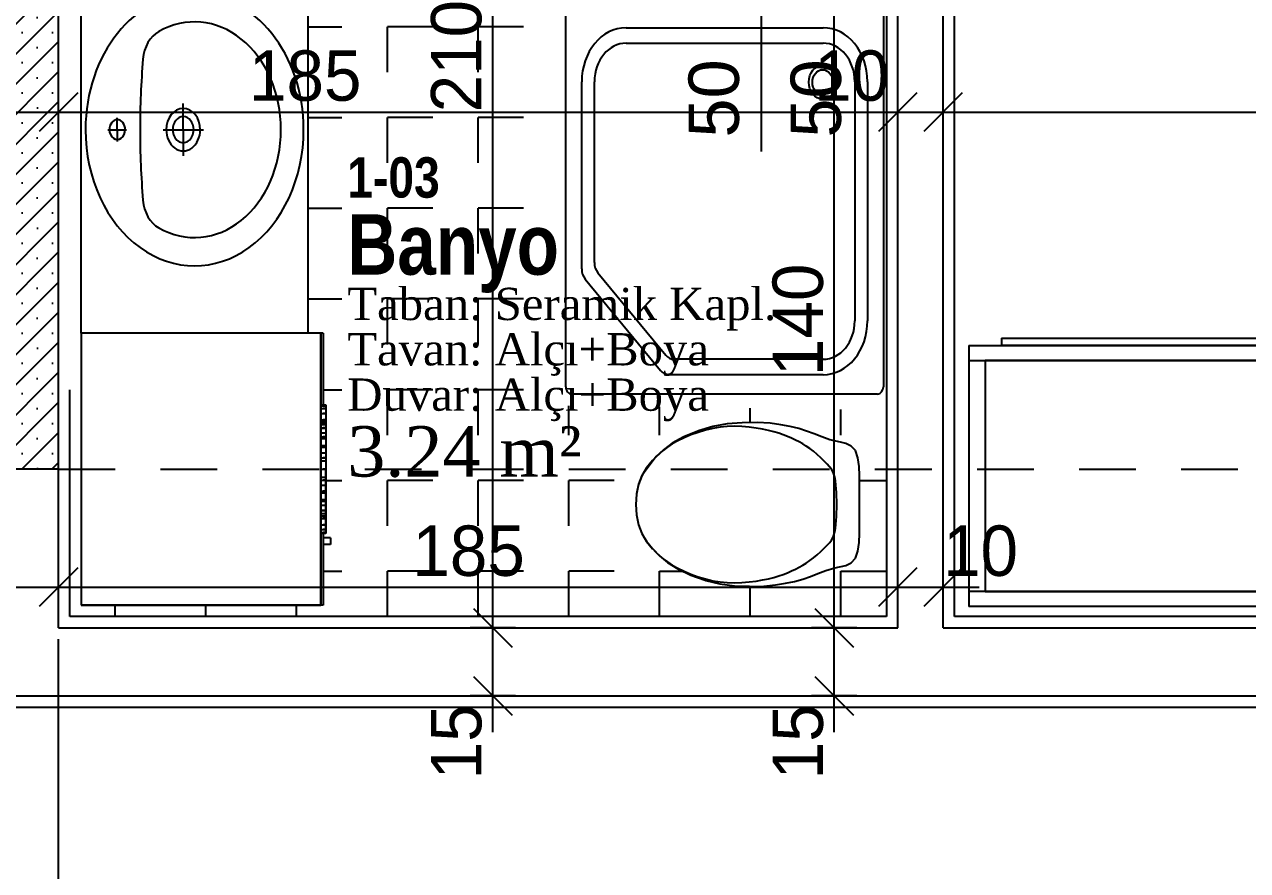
# Model space of a CAD drawing. Header units: metres. Extents: x -220 to 294, y -29 to 18.
# Drawn here: x -50.708 to -48.012, y -1.085 to 0.78 of the extents above; entities that cross this region are included whole.
import ezdxf

# ---------------------------------------------------------------- set-up
doc = ezdxf.new("R2010")
doc.units = ezdxf.units.M
doc.header["$MEASUREMENT"] = 0
doc.linetypes.add('HIDDEN2', pattern=[0.1875, 0.125, -0.0625])
for name, color, linetype in [('Aks', 7, 'Continuous'), ('Duvar', 7, 'Continuous'), ('Kapi_Pencere', 7, 'Continuous'), ('Kutuphane', 7, 'Continuous'), ('Mahal', 7, 'Continuous'), ('Olculendirme', 7, 'Continuous'), ('Panel', 7, 'Continuous'), ('Tarama', 7, 'Continuous')]:
    doc.layers.add(name, color=color, linetype=linetype)
doc.styles.add('arial_1_18', font='arial.ttf', dxfattribs={"height": 0.2})
doc.styles.add('comic sans ms_1_18', font='comic.ttf', dxfattribs={"height": 0.2})
doc.styles.add('swis721 cn btbold_1_18', font='swisscb.ttf', dxfattribs={"height": 0.2})
doc.styles.add('times new roman tur_1_18', font='times.ttf', dxfattribs={"height": 0.2})

msp = doc.modelspace()

# ---------------------------------------------------------------- hatches: boundary and pattern name
at = {"layer": 'Panel', "linetype": 'Continuous', "lineweight": -3}
h = msp.add_hatch(dxfattribs=at)
h.set_pattern_fill('SACNCR', color=59, scale=0.5, style=0)
h.paths.add_polyline_path([(-50.883, -0.2), (-50.883, 2.3), (-50.633, 2.3), (-50.633, -0.2)])

# ---------------------------------------------------------------- linework, layer by layer
at = {"layer": 'Aks', "color": 248, "linetype": 'HIDDEN2', "lineweight": -3}
for points in [[(-50.633, -0.7), (-50.633, 9)], [(-61.883, -0.2), (-44.7342, -0.2)]]:
    msp.add_lwpolyline(points, dxfattribs=at)
at = {"layer": 'Aks', "color": 248, "linetype": 'Continuous', "lineweight": -3}
msp.add_lwpolyline([(-50.633, -2.7), (-50.633, -0.7)], dxfattribs=at)
at = {"layer": 'Duvar', "color": 166, "linetype": 'Continuous', "lineweight": -3}
for points in [[(-48.683, -0.55), (-48.683, 0.95)], [(-48.783, -0.55), (-48.783, 0.85)], [(-50.633, -0.55), (-50.633, -0.2)], [(-50.633, -0.55), (-48.783, -0.55)], [(-48.683, -0.55), (-44.8842, -0.55)], [(-50.783, -0.7), (-48.683, -0.7)], [(-48.683, -0.7), (-44.7342, -0.7)]]:
    msp.add_lwpolyline(points, dxfattribs=at)
at = {"layer": 'Duvar', "color": 187, "linetype": 'Continuous', "lineweight": -3}
for points in [[(-48.658, -0.525), (-48.658, 0.95)], [(-48.808, 0.825), (-48.808, -0.525)], [(-50.608, -0.525), (-50.608, -0.025)], [(-48.808, -0.525), (-50.608, -0.525)], [(-44.9092, -0.525), (-48.658, -0.525)], [(-50.808, -0.725), (-48.683, -0.725)], [(-48.683, -0.725), (-44.7092, -0.725)]]:
    msp.add_lwpolyline(points, dxfattribs=at)
at = {"layer": 'Kapi_Pencere', "color": 98, "linetype": 'Continuous', "lineweight": -3}
msp.add_lwpolyline([(-49.083, 0.5), (-49.083, 0.9)], dxfattribs=at)
at = {"layer": 'Kutuphane', "color": 253, "linetype": 'Continuous', "lineweight": -3}
for points in [[(-50.583, 0.1), (-50.583, 0.95)], [(-50.083, 0.95), (-50.083, 0.1)], [(-49.5145, -0.0186), (-49.5145, 0.8155)], [(-48.8145, 0.7995), (-48.8145, -0.0186)], [(-49.3815, 0.773), (-48.9475, 0.773)], [(-49.3815, 0.739), (-48.9475, 0.739)], [(-49.4795, 0.2412), (-49.4795, 0.654)], [(-49.4515, 0.2553), (-49.4515, 0.654)], [(-48.8775, 0.654), (-48.8775, 0.127)], [(-48.8495, 0.654), (-48.8495, 0.127)], [(-50.358, 0.5483), (-50.358, 0.6063)], [(-50.5033, 0.5483), (-50.5033, 0.5741)], [(-50.5241, 0.5483), (-50.4833, 0.5483)], [(-50.5033, 0.5483), (-50.5033, 0.5225)], [(-50.4024, 0.5483), (-50.3136, 0.5483)], [(-50.358, 0.5483), (-50.358, 0.4903)], [(-49.4718, 0.2187), (-49.306, 0.0173)], [(-49.4438, 0.2328), (-49.2944, 0.0513)], [(-50.083, 0.1), (-50.583, 0.1)], [(-50.0548, 0.1), (-50.583, 0.1)], [(-50.583, 0.1), (-50.583, -0.5)], [(-50.0494, 0.1), (-50.583, 0.1)], [(-50.0548, -0.5), (-50.0548, 0.1)], [(-50.0548, 0.1), (-50.0548, -0.3366)], [(-50.0494, 0.1), (-50.0494, -0.0581)], [(-48.5538, 0.0889), (-47.7798, 0.0889)], [(-48.5538, 0.0889), (-48.5538, 0.0725)], [(-50.0548, 0.0561), (-50.0548, 0.0561)], [(-50.0548, 0.0561), (-50.0548, -0.0457)], [(-50.0548, 0.0561), (-50.0548, -0.0457)], [(-48.6258, 0.0725), (-47.7258, 0.0725)], [(-48.6258, 0.0725), (-48.6258, 0.0396)], [(-47.7798, 0.0725), (-48.5538, 0.0725)], [(-48.9475, 0.042), (-49.2758, 0.042)], [(-48.6258, 0.0396), (-47.7258, 0.0396)], [(-48.6258, 0.0396), (-48.6258, -0.47)], [(-48.6258, 0.0396), (-48.5898, 0.0396)], [(-47.7438, 0.0396), (-48.5898, 0.0396)], [(-48.5898, 0.0396), (-48.5898, -0.47)], [(-48.9475, 0.008), (-49.2874, 0.008)], [(-50.0548, -0.0457), (-50.0548, -0.0457)], [(-48.8276, -0.0345), (-49.5014, -0.0345)], [(-50.0548, -0.0604), (-50.0548, -0.0582)], [(-50.0548, -0.0582), (-50.0437, -0.0582)], [(-50.0548, -0.0582), (-50.0548, -0.2)], [(-50.0548, -0.0668), (-50.0548, -0.0604)], [(-50.0548, -0.0604), (-50.0437, -0.0604)], [(-50.0548, -0.0604), (-50.0548, -0.2)], [(-50.0548, -0.0772), (-50.0548, -0.0668)], [(-50.0548, -0.0668), (-50.0437, -0.0668)], [(-50.0548, -0.0668), (-50.0548, -0.2)], [(-50.0548, -0.0914), (-50.0548, -0.0772)], [(-50.0548, -0.0772), (-50.0437, -0.0772)], [(-50.0548, -0.0772), (-50.0548, -0.2)], [(-50.0437, -0.0668), (-50.0494, -0.0668)], [(-50.0437, -0.0772), (-50.0494, -0.0772)], [(-50.0437, -0.0582), (-50.0437, -0.069)], [(-50.0437, -0.0582), (-50.0437, -0.0604)], [(-50.0437, -0.0582), (-50.0437, -0.2)], [(-50.0437, -0.0604), (-50.0437, -0.0668)], [(-50.0437, -0.0604), (-50.0437, -0.2)], [(-50.0437, -0.0668), (-50.0437, -0.0772)], [(-50.0437, -0.0668), (-50.0437, -0.2)], [(-50.0437, -0.069), (-50.0437, -0.0997)], [(-50.0437, -0.0772), (-50.0437, -0.0914)], [(-50.0437, -0.0772), (-50.0437, -0.2)], [(-50.0548, -0.1089), (-50.0548, -0.0914)], [(-50.0548, -0.0914), (-50.0437, -0.0914)], [(-50.0548, -0.0914), (-50.0548, -0.2)], [(-50.0548, -0.0972), (-50.0548, -0.0956)], [(-50.0548, -0.0956), (-50.0437, -0.0956)], [(-50.0548, -0.0956), (-50.0548, -0.2)], [(-50.0548, -0.1019), (-50.0548, -0.0972)], [(-50.0548, -0.0972), (-50.0437, -0.0972)], [(-50.0548, -0.0972), (-50.0548, -0.2)], [(-50.0548, -0.1096), (-50.0548, -0.1019)], [(-50.0548, -0.1019), (-50.0437, -0.1019)], [(-50.0548, -0.1019), (-50.0548, -0.2)], [(-50.0437, -0.0914), (-50.0494, -0.0914)], [(-50.0437, -0.0914), (-50.0437, -0.1089)], [(-50.0437, -0.0914), (-50.0437, -0.2)], [(-50.0437, -0.0956), (-50.0437, -0.1036)], [(-50.0437, -0.0956), (-50.0437, -0.0972)], [(-50.0437, -0.0956), (-50.0437, -0.2)], [(-50.0437, -0.0972), (-50.0437, -0.1019)], [(-50.0437, -0.0972), (-50.0437, -0.2)], [(-50.0437, -0.0997), (-50.0437, -0.1457)], [(-50.0437, -0.1019), (-50.0437, -0.1096)], [(-50.0437, -0.1019), (-50.0437, -0.2)], [(-50.0437, -0.1036), (-50.0437, -0.1262)], [(-49.1905, -0.1062), (-49.2223, -0.116)], [(-49.159, -0.1004), (-49.1905, -0.1062)], [(-49.1746, -0.1078), (-49.1904, -0.1105)], [(-49.1588, -0.1062), (-49.1746, -0.1078)], [(-49.126, -0.0978), (-49.159, -0.1004)], [(-49.1429, -0.1057), (-49.1588, -0.1062)], [(-49.1267, -0.1062), (-49.1429, -0.1057)], [(-49.1107, -0.1076), (-49.1267, -0.1062)], [(-49.1257, -0.0978), (-49.126, -0.0978)], [(-49.0929, -0.0974), (-49.1257, -0.0978)], [(-49.0953, -0.1097), (-49.1107, -0.1076)], [(-49.0643, -0.0991), (-49.0929, -0.0974)], [(-49.0409, -0.1022), (-49.0643, -0.0991)], [(-49.0202, -0.1061), (-49.0409, -0.1022)], [(-49.0009, -0.1107), (-49.0202, -0.1061)], [(-50.0548, -0.1291), (-50.0548, -0.1089)], [(-50.0548, -0.1089), (-50.0437, -0.1089)], [(-50.0548, -0.1089), (-50.0548, -0.2)], [(-50.0548, -0.1201), (-50.0548, -0.1096)], [(-50.0548, -0.1096), (-50.0437, -0.1096)], [(-50.0548, -0.1096), (-50.0548, -0.2)], [(-50.0548, -0.1329), (-50.0548, -0.1201)], [(-50.0548, -0.1201), (-50.0437, -0.1201)], [(-50.0548, -0.1201), (-50.0548, -0.2)], [(-50.0548, -0.1245), (-50.0548, -0.1245)], [(-50.0548, -0.1245), (-50.0548, -0.1442)], [(-50.0548, -0.1245), (-50.0548, -0.1442)], [(-50.0548, -0.1515), (-50.0548, -0.1291)], [(-50.0548, -0.1291), (-50.0437, -0.1291)], [(-50.0548, -0.1291), (-50.0548, -0.2)], [(-50.0548, -0.1478), (-50.0548, -0.1329)], [(-50.0548, -0.1329), (-50.0437, -0.1329)], [(-50.0548, -0.1329), (-50.0548, -0.2)], [(-50.0437, -0.1089), (-50.0494, -0.1089)], [(-50.0437, -0.1291), (-50.0494, -0.1291)], [(-50.0437, -0.1089), (-50.0437, -0.1291)], [(-50.0437, -0.1089), (-50.0437, -0.2)], [(-50.0437, -0.1096), (-50.0437, -0.1201)], [(-50.0437, -0.1096), (-50.0437, -0.2)], [(-50.0437, -0.1201), (-50.0437, -0.1329)], [(-50.0437, -0.1201), (-50.0437, -0.2)], [(-50.0437, -0.1262), (-50.0437, -0.1601)], [(-50.0437, -0.1291), (-50.0437, -0.1515)], [(-50.0437, -0.1291), (-50.0437, -0.2)], [(-50.0437, -0.1329), (-50.0437, -0.1478)], [(-50.0437, -0.1329), (-50.0437, -0.2)], [(-49.2542, -0.129), (-49.2798, -0.143)], [(-49.254, -0.1312), (-49.2679, -0.1379)], [(-49.2233, -0.1163), (-49.2542, -0.129)], [(-49.2388, -0.1248), (-49.254, -0.1312)], [(-49.2227, -0.1191), (-49.2388, -0.1248)], [(-49.2223, -0.116), (-49.2233, -0.1163)], [(-49.2064, -0.1142), (-49.2227, -0.1191)], [(-49.1904, -0.1105), (-49.2064, -0.1142)], [(-49.0809, -0.1122), (-49.0953, -0.1097)], [(-49.0678, -0.1148), (-49.0809, -0.1122)], [(-49.056, -0.1177), (-49.0678, -0.1148)], [(-49.0452, -0.1209), (-49.056, -0.1177)], [(-49.0352, -0.1243), (-49.0452, -0.1209)], [(-49.0257, -0.1279), (-49.0352, -0.1243)], [(-49.0168, -0.1318), (-49.0257, -0.1279)], [(-49.0082, -0.136), (-49.0168, -0.1318)], [(-48.9669, -0.1221), (-49.0009, -0.1107)], [(-48.9503, -0.1288), (-48.9669, -0.1221)], [(-48.9326, -0.1353), (-48.9503, -0.1288)], [(-50.0548, -0.1442), (-50.0548, -0.1442)], [(-50.0548, -0.1459), (-50.0548, -0.1459)], [(-50.0548, -0.1459), (-50.0548, -0.1657)], [(-50.0548, -0.1459), (-50.0548, -0.1657)], [(-50.0548, -0.1643), (-50.0548, -0.1478)], [(-50.0548, -0.1478), (-50.0437, -0.1478)], [(-50.0548, -0.1478), (-50.0548, -0.2)], [(-50.0548, -0.1754), (-50.0548, -0.1515)], [(-50.0548, -0.1515), (-50.0437, -0.1515)], [(-50.0548, -0.1515), (-50.0548, -0.2)], [(-50.0437, -0.1515), (-50.0494, -0.1515)], [(-50.0437, -0.1457), (-50.0437, -0.2)], [(-50.0437, -0.1478), (-50.0437, -0.1643)], [(-50.0437, -0.1478), (-50.0437, -0.2)], [(-50.0437, -0.1515), (-50.0437, -0.1754)], [(-50.0437, -0.1515), (-50.0437, -0.2)], [(-50.0437, -0.1601), (-50.0437, -0.2)], [(-49.2994, -0.1573), (-49.3157, -0.1722)], [(-49.2997, -0.1589), (-49.3081, -0.1662)], [(-49.2904, -0.1517), (-49.2997, -0.1589)], [(-49.2798, -0.143), (-49.2994, -0.1573)], [(-49.2799, -0.1447), (-49.2904, -0.1517)], [(-49.2679, -0.1379), (-49.2799, -0.1447)], [(-49.0001, -0.1403), (-49.0082, -0.136)], [(-48.9922, -0.1447), (-49.0001, -0.1403)], [(-48.9845, -0.1495), (-48.9922, -0.1447)], [(-48.9767, -0.1548), (-48.9845, -0.1495)], [(-48.9688, -0.1608), (-48.9767, -0.1548)], [(-48.9605, -0.1677), (-48.9688, -0.1608)], [(-48.9093, -0.1404), (-48.9326, -0.1353)], [(-48.897, -0.1435), (-48.9093, -0.1404)], [(-48.8853, -0.1493), (-48.897, -0.1435)], [(-48.8761, -0.1593), (-48.8853, -0.1493)], [(-48.8706, -0.175), (-48.8761, -0.1593)], [(-50.0548, -0.1819), (-50.0548, -0.1643)], [(-50.0548, -0.1643), (-50.0437, -0.1643)], [(-50.0548, -0.1643), (-50.0548, -0.2)], [(-50.0548, -0.1657), (-50.0548, -0.1657)], [(-50.0548, -0.2), (-50.0548, -0.1754)], [(-50.0548, -0.1754), (-50.0437, -0.1754)], [(-50.0548, -0.2), (-50.0548, -0.1819)], [(-50.0548, -0.1819), (-50.0437, -0.1819)], [(-50.0437, -0.1754), (-50.0494, -0.1754)], [(-50.0437, -0.1643), (-50.0437, -0.1819)], [(-50.0437, -0.1643), (-50.0437, -0.2)], [(-50.0437, -0.1754), (-50.0437, -0.2)], [(-50.0437, -0.1819), (-50.0437, -0.2)], [(-49.3157, -0.1722), (-49.3464, -0.2136)], [(-49.3234, -0.1814), (-49.3302, -0.1893)], [(-49.316, -0.1737), (-49.3234, -0.1814)], [(-49.3081, -0.1662), (-49.316, -0.1737)], [(-48.9524, -0.175), (-48.9605, -0.1677)], [(-48.9447, -0.1822), (-48.9524, -0.175)], [(-48.9381, -0.1889), (-48.9447, -0.1822)], [(-48.8678, -0.1941), (-48.8706, -0.175)], [(-50.0548, -0.2), (-50.0548, -0.3418)], [(-50.0548, -0.3396), (-50.0548, -0.2)], [(-50.0548, -0.3332), (-50.0548, -0.2)], [(-50.0548, -0.3228), (-50.0548, -0.2)], [(-50.0548, -0.3086), (-50.0548, -0.2)], [(-50.0548, -0.2911), (-50.0548, -0.2)], [(-50.0548, -0.2709), (-50.0548, -0.2)], [(-50.0548, -0.2485), (-50.0548, -0.2)], [(-50.0548, -0.2246), (-50.0548, -0.2)], [(-50.0548, -0.2), (-50.0437, -0.2)], [(-50.0548, -0.2), (-50.0548, -0.3044)], [(-50.0548, -0.3028), (-50.0548, -0.2)], [(-50.0548, -0.2981), (-50.0548, -0.2)], [(-50.0548, -0.2904), (-50.0548, -0.2)], [(-50.0548, -0.2799), (-50.0548, -0.2)], [(-50.0548, -0.2671), (-50.0548, -0.2)], [(-50.0548, -0.2522), (-50.0548, -0.2)], [(-50.0548, -0.2357), (-50.0548, -0.2)], [(-50.0548, -0.2181), (-50.0548, -0.2)], [(-50.0437, -0.2), (-50.0494, -0.2)], [(-50.0437, -0.2), (-50.0437, -0.2543)], [(-50.0437, -0.2), (-50.0437, -0.2399)], [(-50.0437, -0.2), (-50.0437, -0.3418)], [(-50.0437, -0.3396), (-50.0437, -0.2)], [(-50.0437, -0.3332), (-50.0437, -0.2)], [(-50.0437, -0.3228), (-50.0437, -0.2)], [(-50.0437, -0.3086), (-50.0437, -0.2)], [(-50.0437, -0.2911), (-50.0437, -0.2)], [(-50.0437, -0.2709), (-50.0437, -0.2)], [(-50.0437, -0.2485), (-50.0437, -0.2)], [(-50.0437, -0.2246), (-50.0437, -0.2)], [(-50.0437, -0.2), (-50.0437, -0.3044)], [(-50.0437, -0.3028), (-50.0437, -0.2)], [(-50.0437, -0.2981), (-50.0437, -0.2)], [(-50.0437, -0.2904), (-50.0437, -0.2)], [(-50.0437, -0.2799), (-50.0437, -0.2)], [(-50.0437, -0.2671), (-50.0437, -0.2)], [(-50.0437, -0.2522), (-50.0437, -0.2)], [(-50.0437, -0.2357), (-50.0437, -0.2)], [(-50.0437, -0.2181), (-50.0437, -0.2)], [(-49.3467, -0.2139), (-49.3542, -0.2332)], [(-49.3467, -0.2148), (-49.3508, -0.2241)], [(-49.3419, -0.2059), (-49.3467, -0.2148)], [(-49.3464, -0.2136), (-49.3467, -0.2139)], [(-49.3364, -0.1975), (-49.3419, -0.2059)], [(-49.3302, -0.1893), (-49.3364, -0.1975)], [(-48.9289, -0.1999), (-48.9381, -0.1889)], [(-48.9258, -0.2052), (-48.9289, -0.1999)], [(-48.9235, -0.2111), (-48.9258, -0.2052)], [(-48.9218, -0.2181), (-48.9235, -0.2111)], [(-48.8669, -0.2141), (-48.8678, -0.1941)], [(-48.8669, -0.2143), (-48.8669, -0.2141)], [(-48.8669, -0.2328), (-48.8669, -0.2143)], [(-50.0548, -0.2357), (-50.0548, -0.2181)], [(-50.0548, -0.2181), (-50.0437, -0.2181)], [(-50.0548, -0.2485), (-50.0548, -0.2246)], [(-50.0548, -0.2246), (-50.0437, -0.2246)], [(-50.0548, -0.2522), (-50.0548, -0.2357)], [(-50.0548, -0.2357), (-50.0437, -0.2357)], [(-50.0437, -0.2246), (-50.0494, -0.2246)], [(-50.0437, -0.2181), (-50.0437, -0.2357)], [(-50.0437, -0.2246), (-50.0437, -0.2485)], [(-50.0437, -0.2357), (-50.0437, -0.2522)], [(-50.0437, -0.2399), (-50.0437, -0.2738)], [(-49.3542, -0.2332), (-49.3586, -0.2549)], [(-49.3542, -0.234), (-49.3568, -0.2445)], [(-49.3508, -0.2241), (-49.3542, -0.234)], [(-48.9204, -0.226), (-48.9218, -0.2181)], [(-48.9194, -0.2344), (-48.9204, -0.226)], [(-48.9187, -0.2432), (-48.9194, -0.2344)], [(-48.8669, -0.2475), (-48.8669, -0.2328)], [(-50.0548, -0.2709), (-50.0548, -0.2485)], [(-50.0548, -0.2485), (-50.0437, -0.2485)], [(-50.0548, -0.2671), (-50.0548, -0.2522)], [(-50.0548, -0.2522), (-50.0437, -0.2522)], [(-50.0548, -0.2799), (-50.0548, -0.2671)], [(-50.0548, -0.2671), (-50.0437, -0.2671)], [(-50.0437, -0.2485), (-50.0494, -0.2485)], [(-50.0437, -0.2485), (-50.0437, -0.2709)], [(-50.0437, -0.2522), (-50.0437, -0.2671)], [(-50.0437, -0.2543), (-50.0437, -0.3003)], [(-50.0437, -0.2671), (-50.0437, -0.2799)], [(-49.3597, -0.2668), (-49.3601, -0.2783)], [(-49.3586, -0.2549), (-49.36, -0.278)], [(-49.3586, -0.2555), (-49.3597, -0.2668)], [(-49.3568, -0.2445), (-49.3586, -0.2555)], [(-48.9181, -0.2519), (-48.9187, -0.2432)], [(-48.9177, -0.2607), (-48.9181, -0.2519)], [(-48.9175, -0.2695), (-48.9177, -0.2607)], [(-48.9174, -0.2783), (-48.9175, -0.2695)], [(-48.8669, -0.2592), (-48.8669, -0.2475)], [(-48.8669, -0.2691), (-48.8669, -0.2592)], [(-48.8669, -0.278), (-48.8669, -0.2691)], [(-48.8669, -0.2691), (-48.8669, -0.2691)], [(-50.0548, -0.2911), (-50.0548, -0.2709)], [(-50.0548, -0.2709), (-50.0437, -0.2709)], [(-50.0548, -0.2904), (-50.0548, -0.2799)], [(-50.0548, -0.2799), (-50.0437, -0.2799)], [(-50.0548, -0.2981), (-50.0548, -0.2904)], [(-50.0548, -0.2904), (-50.0437, -0.2904)], [(-50.0548, -0.3086), (-50.0548, -0.2911)], [(-50.0548, -0.2911), (-50.0437, -0.2911)], [(-50.0437, -0.2709), (-50.0494, -0.2709)], [(-50.0437, -0.2911), (-50.0494, -0.2911)], [(-50.0437, -0.2709), (-50.0437, -0.2911)], [(-50.0437, -0.2738), (-50.0437, -0.2964)], [(-50.0437, -0.2799), (-50.0437, -0.2904)], [(-50.0437, -0.2904), (-50.0437, -0.2981)], [(-50.0437, -0.2911), (-50.0437, -0.3086)], [(-50.0437, -0.2964), (-50.0437, -0.3044)], [(-49.3601, -0.2783), (-49.3597, -0.2898)], [(-49.36, -0.278), (-49.3586, -0.301)], [(-49.3597, -0.2898), (-49.3586, -0.3011)], [(-48.9181, -0.3046), (-48.9177, -0.2959)], [(-48.9177, -0.2959), (-48.9175, -0.2871)], [(-48.9175, -0.2871), (-48.9174, -0.2783)], [(-48.8669, -0.2869), (-48.8669, -0.278)], [(-48.8669, -0.2967), (-48.8669, -0.2868)], [(-48.8669, -0.2868), (-48.8669, -0.2869)], [(-50.0548, -0.3028), (-50.0548, -0.2981)], [(-50.0548, -0.2981), (-50.0437, -0.2981)], [(-50.0548, -0.3044), (-50.0548, -0.3028)], [(-50.0548, -0.3028), (-50.0437, -0.3028)], [(-50.0437, -0.3044), (-50.0548, -0.3044)], [(-50.0548, -0.3228), (-50.0548, -0.3086)], [(-50.0548, -0.3086), (-50.0437, -0.3086)], [(-50.0548, -0.3332), (-50.0548, -0.3228)], [(-50.0548, -0.3228), (-50.0437, -0.3228)], [(-50.0437, -0.3086), (-50.0494, -0.3086)], [(-50.0437, -0.3228), (-50.0494, -0.3228)], [(-50.0437, -0.2981), (-50.0437, -0.3028)], [(-50.0437, -0.331), (-50.0437, -0.3003)], [(-50.0437, -0.3028), (-50.0437, -0.3044)], [(-50.0437, -0.3086), (-50.0437, -0.3228)], [(-50.0437, -0.3228), (-50.0437, -0.3332)], [(-49.3586, -0.301), (-49.3542, -0.3227)], [(-49.3586, -0.3011), (-49.3568, -0.3121)], [(-49.3568, -0.3121), (-49.3542, -0.3226)], [(-49.3542, -0.3226), (-49.3508, -0.3325)], [(-49.3542, -0.3227), (-49.3467, -0.342)], [(-48.9204, -0.3306), (-48.9194, -0.3221)], [(-48.9194, -0.3221), (-48.9187, -0.3134)], [(-48.9187, -0.3134), (-48.9181, -0.3046)], [(-48.8669, -0.3085), (-48.8669, -0.2967)], [(-48.8669, -0.3231), (-48.8669, -0.3085)], [(-48.8669, -0.3416), (-48.8669, -0.3231)], [(-50.0548, -0.3396), (-50.0548, -0.3332)], [(-50.0548, -0.3332), (-50.0437, -0.3332)], [(-50.0548, -0.3551), (-50.0548, -0.3366)], [(-50.0548, -0.3366), (-50.0548, -0.3366)], [(-50.0548, -0.3366), (-50.0548, -0.4748)], [(-50.0548, -0.3418), (-50.0548, -0.3396)], [(-50.0548, -0.3396), (-50.0437, -0.3396)], [(-50.0437, -0.3418), (-50.0548, -0.3418)], [(-50.0548, -0.3445), (-50.0548, -0.3441)], [(-50.0548, -0.3441), (-50.0548, -0.3445)], [(-50.0548, -0.3457), (-50.0548, -0.3445)], [(-50.0548, -0.3445), (-50.0548, -0.3457)], [(-50.0548, -0.3477), (-50.0548, -0.3457)], [(-50.0548, -0.3457), (-50.0548, -0.3477)], [(-50.0548, -0.3503), (-50.0548, -0.3477)], [(-50.0548, -0.3477), (-50.0548, -0.3503)], [(-50.0548, -0.3535), (-50.0548, -0.3503)], [(-50.0548, -0.3503), (-50.0548, -0.3535)], [(-50.0437, -0.3332), (-50.0494, -0.3332)], [(-50.0437, -0.3396), (-50.0494, -0.3396)], [(-50.0494, -0.341), (-50.0494, -0.5)], [(-50.0437, -0.3418), (-50.0494, -0.3418)], [(-50.0437, -0.331), (-50.0437, -0.3418)], [(-50.0437, -0.3332), (-50.0437, -0.3396)], [(-50.0437, -0.3396), (-50.0437, -0.3418)], [(-49.3508, -0.3325), (-49.3467, -0.3418)], [(-49.3467, -0.3418), (-49.3419, -0.3506)], [(-49.3467, -0.342), (-49.3364, -0.3594)], [(-48.9258, -0.3514), (-48.9235, -0.3455)], [(-48.9235, -0.3455), (-48.9218, -0.3384)], [(-48.9218, -0.3384), (-48.9204, -0.3306)], [(-48.8678, -0.3618), (-48.8669, -0.3418)], [(-48.8669, -0.3418), (-48.8669, -0.3416)], [(-50.0548, -0.3573), (-50.0548, -0.3535)], [(-50.0548, -0.3535), (-50.0548, -0.3573)], [(-50.0548, -0.3614), (-50.0548, -0.3573)], [(-50.0548, -0.3573), (-50.0548, -0.3614)], [(-50.0548, -0.3658), (-50.0548, -0.3614)], [(-50.0548, -0.3614), (-50.0548, -0.3658)], [(-50.0548, -0.3704), (-50.0548, -0.3658)], [(-50.0548, -0.3658), (-50.0548, -0.3704)], [(-50.0548, -0.3677), (-50.0548, -0.3731)], [(-50.0548, -0.375), (-50.0548, -0.3704)], [(-50.0548, -0.3704), (-50.0548, -0.375)], [(-50.0548, -0.3794), (-50.0548, -0.375)], [(-50.0548, -0.375), (-50.0548, -0.3794)], [(-50.033, -0.3519), (-50.0494, -0.3519)], [(-50.033, -0.3666), (-50.0494, -0.3666)], [(-50.033, -0.3519), (-50.033, -0.3666)], [(-49.3419, -0.3506), (-49.3364, -0.3591)], [(-49.3364, -0.3591), (-49.3302, -0.3673)], [(-49.3364, -0.3594), (-49.3234, -0.3756)], [(-49.3302, -0.3673), (-49.3234, -0.3752)], [(-49.3234, -0.3752), (-49.316, -0.3829)], [(-49.3234, -0.3756), (-49.3231, -0.3759)], [(-49.3231, -0.3759), (-49.3078, -0.3912)], [(-48.9524, -0.3816), (-48.9447, -0.3744)], [(-48.9447, -0.3744), (-48.9381, -0.3676)], [(-48.9381, -0.3676), (-48.9329, -0.3619)], [(-48.9329, -0.3619), (-48.9289, -0.3567)], [(-48.9289, -0.3567), (-48.9258, -0.3514)], [(-48.8706, -0.3809), (-48.8678, -0.3618)], [(-50.0548, -0.3835), (-50.0548, -0.3794)], [(-50.0548, -0.3794), (-50.0548, -0.3835)], [(-50.0548, -0.3873), (-50.0548, -0.3835)], [(-50.0548, -0.3835), (-50.0548, -0.3873)], [(-50.0548, -0.4257), (-50.0548, -0.3857)], [(-50.0548, -0.3905), (-50.0548, -0.3873)], [(-50.0548, -0.3873), (-50.0548, -0.3905)], [(-50.0548, -0.3931), (-50.0548, -0.3905)], [(-50.0548, -0.3905), (-50.0548, -0.3931)], [(-50.0548, -0.3951), (-50.0548, -0.3931)], [(-50.0548, -0.3931), (-50.0548, -0.3951)], [(-50.0548, -0.3962), (-50.0548, -0.3951)], [(-50.0548, -0.3951), (-50.0548, -0.3962)], [(-50.0548, -0.3966), (-50.0548, -0.3962)], [(-50.0548, -0.3962), (-50.0548, -0.3966)], [(-49.316, -0.3829), (-49.3081, -0.3904)], [(-49.3081, -0.3904), (-49.2997, -0.3977)], [(-49.3078, -0.3912), (-49.2902, -0.4058)], [(-49.2997, -0.3977), (-49.2904, -0.4048)], [(-48.9845, -0.4071), (-48.9767, -0.4018)], [(-48.9767, -0.4018), (-48.9688, -0.3958)], [(-48.9688, -0.3958), (-48.9605, -0.3889)], [(-48.9605, -0.3889), (-48.9524, -0.3816)], [(-48.8853, -0.4066), (-48.8761, -0.3966)], [(-48.8761, -0.3966), (-48.8706, -0.3809)], [(-50.0548, -0.4151), (-50.0548, -0.4147)], [(-50.0548, -0.4147), (-50.0548, -0.4151)], [(-50.0548, -0.4163), (-50.0548, -0.4151)], [(-50.0548, -0.4151), (-50.0548, -0.4163)], [(-50.0548, -0.4183), (-50.0548, -0.4163)], [(-50.0548, -0.4163), (-50.0548, -0.4183)], [(-50.0548, -0.4209), (-50.0548, -0.4183)], [(-50.0548, -0.4183), (-50.0548, -0.4209)], [(-50.0548, -0.4241), (-50.0548, -0.4209)], [(-50.0548, -0.4209), (-50.0548, -0.4241)], [(-50.0548, -0.4279), (-50.0548, -0.4241)], [(-50.0548, -0.4241), (-50.0548, -0.4279)], [(-50.0548, -0.432), (-50.0548, -0.4279)], [(-50.0548, -0.4279), (-50.0548, -0.432)], [(-49.2904, -0.4048), (-49.2799, -0.4118)], [(-49.2902, -0.4058), (-49.2679, -0.4199)], [(-49.2799, -0.4118), (-49.2679, -0.4187)], [(-49.2679, -0.4187), (-49.254, -0.4254)], [(-49.2679, -0.4199), (-49.2391, -0.4336)], [(-49.254, -0.4254), (-49.2388, -0.4317)], [(-49.0352, -0.4323), (-49.0257, -0.4286)], [(-49.0257, -0.4286), (-49.0168, -0.4247)], [(-49.0168, -0.4247), (-49.0082, -0.4206)], [(-49.0082, -0.4206), (-49.0001, -0.4163)], [(-49.0001, -0.4163), (-48.9922, -0.4119)], [(-48.9922, -0.4119), (-48.9845, -0.4071)], [(-48.9751, -0.4369), (-48.9587, -0.4305)], [(-48.9587, -0.4305), (-48.9414, -0.4237)], [(-48.9414, -0.4237), (-48.9217, -0.4179)], [(-48.9217, -0.4179), (-48.897, -0.4124)], [(-48.897, -0.4124), (-48.8853, -0.4066)], [(-50.0548, -0.4364), (-50.0548, -0.432)], [(-50.0548, -0.432), (-50.0548, -0.4364)], [(-50.0548, -0.441), (-50.0548, -0.4364)], [(-50.0548, -0.4364), (-50.0548, -0.441)], [(-50.0548, -0.4437), (-50.0548, -0.4383)], [(-50.0548, -0.4456), (-50.0548, -0.441)], [(-50.0548, -0.441), (-50.0548, -0.4456)], [(-50.0548, -0.45), (-50.0548, -0.4456)], [(-50.0548, -0.4456), (-50.0548, -0.45)], [(-50.0548, -0.4541), (-50.0548, -0.45)], [(-50.0548, -0.45), (-50.0548, -0.4541)], [(-50.0548, -0.4579), (-50.0548, -0.4541)], [(-50.0548, -0.4541), (-50.0548, -0.4579)], [(-50.0548, -0.4748), (-50.0548, -0.4563)], [(-50.0548, -0.4611), (-50.0548, -0.4579)], [(-50.0548, -0.4579), (-50.0548, -0.4611)], [(-49.2391, -0.4336), (-49.2071, -0.4448)], [(-49.2388, -0.4317), (-49.2227, -0.4375)], [(-49.2227, -0.4375), (-49.2064, -0.4423)], [(-49.2071, -0.4448), (-49.2062, -0.4454)], [(-49.2064, -0.4423), (-49.1904, -0.4461)], [(-49.2062, -0.4454), (-49.1748, -0.453)], [(-49.1904, -0.4461), (-49.1746, -0.4488)], [(-49.1748, -0.453), (-49.1427, -0.4572)], [(-49.1746, -0.4488), (-49.1588, -0.4504)], [(-49.1588, -0.4504), (-49.1429, -0.4509)], [(-49.1429, -0.4509), (-49.1267, -0.4503)], [(-49.1427, -0.4572), (-49.1093, -0.4583)], [(-49.1267, -0.4503), (-49.1107, -0.4489)], [(-49.1107, -0.4489), (-49.0953, -0.4469)], [(-49.1093, -0.4583), (-49.1091, -0.4586)], [(-49.1091, -0.4586), (-49.0778, -0.4579)], [(-49.0953, -0.4469), (-49.0809, -0.4444)], [(-49.0809, -0.4444), (-49.0678, -0.4417)], [(-49.0778, -0.4579), (-49.0521, -0.4555)], [(-49.0678, -0.4417), (-49.056, -0.4388)], [(-49.056, -0.4388), (-49.0452, -0.4357)], [(-49.0521, -0.4555), (-49.0304, -0.4519)], [(-49.0452, -0.4357), (-49.0352, -0.4323)], [(-49.0304, -0.4519), (-49.0103, -0.4476)], [(-49.0103, -0.4476), (-48.9919, -0.4427)], [(-48.9919, -0.4427), (-48.9751, -0.4369)], [(-50.0548, -0.4637), (-50.0548, -0.4611)], [(-50.0548, -0.4611), (-50.0548, -0.4637)], [(-50.0548, -0.4657), (-50.0548, -0.4637)], [(-50.0548, -0.4637), (-50.0548, -0.4657)], [(-50.0548, -0.4668), (-50.0548, -0.4657)], [(-50.0548, -0.4657), (-50.0548, -0.4668)], [(-50.0548, -0.4672), (-50.0548, -0.4668)], [(-50.0548, -0.4668), (-50.0548, -0.4672)], [(-50.0548, -0.4748), (-50.0548, -0.5)], [(-50.0548, -0.4748), (-50.0548, -0.4748)], [(-47.7258, -0.47), (-48.6258, -0.47)], [(-48.5898, -0.47), (-48.6258, -0.47)], [(-48.6258, -0.47), (-48.6258, -0.5029)], [(-48.5898, -0.47), (-47.7438, -0.47)], [(-50.583, -0.5), (-50.0548, -0.5)], [(-50.0494, -0.5), (-50.583, -0.5)], [(-47.7258, -0.5029), (-48.6258, -0.5029)]]:
    msp.add_lwpolyline(points, dxfattribs=at)
for centre, major_axis, ratio, start_param, end_param in [((-50.333, 0.5483), (0, 0.3002), 0.801017, -1.570796, 1.570796), ((-50.333, 0.5483), (0, 0.2377), 0.801017, -1.570796, 0.427275), ((-50.3869, 0.6963), (0, 0.0751), 0.801017, 0.427275, 1.467282), ((-49.3815, 0.654), (0, 0.119), 0.823529, 0, 1.570796), ((-48.9475, 0.654), (0, 0.119), 0.823529, -1.570796, 0), ((-49.3815, 0.654), (0, 0.085), 0.823529, 0, 1.570796), ((-48.9475, 0.654), (0, 0.085), 0.823529, -1.570796, 0), ((-49.2457, 0.5483), (0, 1.5075), 0.801017, 1.467282, 1.570796), ((-50.358, 0.5483), (0, 0.0469), 0.801017, -1.570796, 1.570796), ((-50.5033, 0.5483), (0, 0.0219), 0.801017, -1.570796, 1.570796), ((-50.358, 0.5483), (0, 0.0288), 0.801017, -1.570796, 1.570796), ((-50.333, 0.5483), (0, 0.3002), 0.801017, 1.570796, 4.712389), ((-50.5033, 0.5483), (0, 0.0219), 0.801017, 1.570796, 4.712389), ((-49.2457, 0.5483), (0, 1.5075), 0.801017, 1.570796, 1.674311), ((-50.333, 0.5483), (0, 0.2377), 0.801017, 2.714318, 4.712389), ((-50.358, 0.5483), (0, 0.0469), 0.801017, 1.570796, 4.712389), ((-50.358, 0.5483), (0, 0.0288), 0.801017, 1.570796, 4.712389), ((-50.3869, 0.4003), (0, 0.0751), 0.801017, 1.674311, 2.714318), ((-49.4253, 0.2553), (0, 0.0319), 0.823529, 1.570796, 2.356194), ((-49.4533, 0.2412), (0, 0.0319), 0.823529, 1.570796, 2.356194), ((-48.9475, 0.127), (0, 0.085), 0.823529, 3.141593, 4.712389), ((-48.9475, 0.127), (0, 0.119), 0.823529, 3.141593, 4.712389), ((-49.2758, 0.0739), (0, 0.0319), 0.823529, 2.356194, 3.141593), ((-49.2874, 0.0399), (0, 0.0319), 0.823529, 2.356194, 3.141593), ((-49.5014, -0.0186), (0, 0.0159), 0.823529, 1.570796, 3.141593), ((-48.8276, -0.0186), (0, 0.0159), 0.823529, 3.141593, 4.712389)]:
    msp.add_ellipse(centre, major_axis=major_axis, ratio=ratio, start_param=start_param, end_param=end_param, dxfattribs=at)
for major_axis in [(0, 0.0372), (0, 0.0276)]:
    msp.add_ellipse((-48.9484, 0.6529), major_axis=major_axis, ratio=0.823529, dxfattribs=at)
at = {"layer": 'Olculendirme', "color": 47, "linetype": 'Continuous', "lineweight": -3}
for points in [[(-49.6757, -0.78), (-49.6757, 5.43)], [(-48.9228, -0.78), (-48.9228, 1.73)], [(-50.633, 0.537), (-50.633, 0.637)], [(-48.783, 0.537), (-48.783, 0.637)], [(-48.683, 0.537), (-48.683, 0.637)], [(-61.963, 0.587), (-44.6542, 0.587)], [(-50.633, -0.5105), (-50.633, -0.4105)], [(-48.783, -0.5105), (-48.783, -0.4105)], [(-48.683, -0.5105), (-48.683, -0.4105)], [(-50.863, -0.4605), (-48.603, -0.4605)], [(-49.6257, -0.55), (-49.7257, -0.55)], [(-48.8728, -0.55), (-48.9728, -0.55)], [(-49.6257, -0.7), (-49.7257, -0.7)], [(-48.8728, -0.7), (-48.9728, -0.7)]]:
    msp.add_lwpolyline(points, dxfattribs=at)
at = {"layer": 'Olculendirme', "color": 59, "linetype": 'Continuous', "lineweight": -3}
for points in [[(-50.5906, 0.6295), (-50.6754, 0.5446)], [(-48.7406, 0.6295), (-48.8254, 0.5446)], [(-48.6406, 0.6295), (-48.7254, 0.5446)], [(-50.5906, -0.4181), (-50.6754, -0.5029)], [(-48.7406, -0.4181), (-48.8254, -0.5029)], [(-48.6406, -0.4181), (-48.7254, -0.5029)], [(-49.7181, -0.5076), (-49.6332, -0.5924)], [(-48.9653, -0.5076), (-48.8804, -0.5924)], [(-49.7181, -0.6576), (-49.6332, -0.7424)], [(-48.9653, -0.6576), (-48.8804, -0.7424)]]:
    msp.add_lwpolyline(points, dxfattribs=at)
at = {"layer": 'Panel', "color": 177, "linetype": 'Continuous', "lineweight": -3}
for points in [[(-50.633, -0.2), (-50.633, 2.3)], [(-50.633, -0.2), (-50.883, -0.2)]]:
    msp.add_lwpolyline(points, dxfattribs=at)
at = {"layer": 'Tarama', "color": 133, "linetype": 'Continuous', "lineweight": -3}
for points in [[(-50.083, 0.775), (-50.008, 0.775)], [(-49.808, 0.775), (-49.908, 0.775)], [(-49.908, 0.675), (-49.908, 0.775)], [(-49.608, 0.775), (-49.708, 0.775)], [(-49.708, 0.675), (-49.708, 0.775)], [(-50.083, 0.575), (-50.008, 0.575)], [(-49.808, 0.575), (-49.908, 0.575)], [(-49.908, 0.475), (-49.908, 0.575)], [(-49.608, 0.575), (-49.708, 0.575)], [(-49.708, 0.475), (-49.708, 0.575)], [(-50.083, 0.375), (-50.008, 0.375)], [(-49.808, 0.375), (-49.908, 0.375)], [(-49.908, 0.275), (-49.908, 0.375)], [(-49.608, 0.375), (-49.708, 0.375)], [(-49.708, 0.275), (-49.708, 0.375)], [(-50.083, 0.175), (-50.008, 0.175)], [(-49.808, 0.175), (-49.908, 0.175)], [(-49.908, 0.075), (-49.908, 0.175)], [(-49.608, 0.175), (-49.708, 0.175)], [(-49.708, 0.075), (-49.708, 0.175)], [(-50.0494, -0.025), (-50.008, -0.025)], [(-49.808, -0.025), (-49.908, -0.025)], [(-49.908, -0.125), (-49.908, -0.025)], [(-49.608, -0.025), (-49.708, -0.025)], [(-49.708, -0.125), (-49.708, -0.025)], [(-49.508, -0.125), (-49.508, -0.0602)], [(-49.308, -0.125), (-49.308, -0.0631)], [(-49.108, -0.0975), (-49.108, -0.0659)], [(-48.908, -0.125), (-48.908, -0.0688)], [(-50.0437, -0.225), (-50.008, -0.225)], [(-49.808, -0.225), (-49.908, -0.225)], [(-49.908, -0.325), (-49.908, -0.225)], [(-49.608, -0.225), (-49.708, -0.225)], [(-49.708, -0.325), (-49.708, -0.225)], [(-49.408, -0.225), (-49.508, -0.225)], [(-49.508, -0.325), (-49.508, -0.225)], [(-48.8669, -0.225), (-48.808, -0.225)], [(-50.0494, -0.425), (-50.008, -0.425)], [(-49.808, -0.425), (-49.908, -0.425)], [(-49.908, -0.525), (-49.908, -0.425)], [(-49.608, -0.425), (-49.708, -0.425)], [(-49.708, -0.525), (-49.708, -0.425)], [(-49.408, -0.425), (-49.508, -0.425)], [(-49.508, -0.525), (-49.508, -0.425)], [(-49.308, -0.425), (-49.2573, -0.425)], [(-49.308, -0.525), (-49.308, -0.425)], [(-48.908, -0.425), (-48.808, -0.425)], [(-48.908, -0.525), (-48.908, -0.425)], [(-49.108, -0.525), (-49.108, -0.4585)], [(-50.508, -0.525), (-50.508, -0.5)], [(-50.308, -0.525), (-50.308, -0.5)], [(-50.108, -0.525), (-50.108, -0.5)]]:
    msp.add_lwpolyline(points, dxfattribs=at)

# ---------------------------------------------------------------- texts
at = {"layer": 'Kapi_Pencere', "color": 98, "linetype": 'Continuous', "lineweight": -3, "style": 'arial_1_18'}
for p in [(-49.133, 0.5308), (-48.908, 0.5308)]:
    msp.add_text('50', height=0.11111, rotation=90, dxfattribs=at).set_placement(p)
at = {"layer": 'Mahal', "color": 15, "linetype": 'Continuous', "lineweight": -3, "style": 'swis721 cn btbold_1_18'}
for s, height, p in [('1-03', 0.08889, (-49.9963, 0.3986)), ('Banyo', 0.13333, (-49.9963, 0.2286))]:
    msp.add_text(s, height=height, dxfattribs=at).set_placement(p)
at = {"layer": 'Mahal', "color": 58, "linetype": 'Continuous', "lineweight": -3, "style": 'times new roman tur_1_18'}
for s, p in [('Taban: Seramik Kapl.', (-49.9963, 0.1286)), ('Tavan: Alçı+Boya', (-49.9963, 0.0286)), ('Duvar: Alçı+Boya', (-49.9963, -0.0714))]:
    msp.add_text(s, height=0.071111, dxfattribs=at).set_placement(p)
at = {"layer": 'Mahal', "color": 38, "linetype": 'Continuous', "lineweight": -3, "style": 'times new roman tur_1_18'}
msp.add_text('3.24 m²', height=0.11111, dxfattribs=at).set_placement((-49.9963, -0.2164))
at = {"layer": 'Olculendirme', "color": 19, "linetype": 'Continuous', "lineweight": -3, "style": 'comic sans ms_1_18'}
for s, p in [('210', (-49.7007, 0.5865)), ('140', (-48.9478, 0.0051)), ('15', (-49.7007, -0.884)), ('15', (-48.9478, -0.884))]:
    msp.add_text(s, height=0.11111, rotation=90, dxfattribs=at).set_placement(p)
for s, p in [('185', (-50.213, 0.612)), ('10', (-48.967, 0.612)), ('185', (-49.8529, -0.4355)), ('10', (-48.683, -0.4355))]:
    msp.add_text(s, height=0.11111, dxfattribs=at).set_placement(p)

doc.saveas('drawing.dxf')
